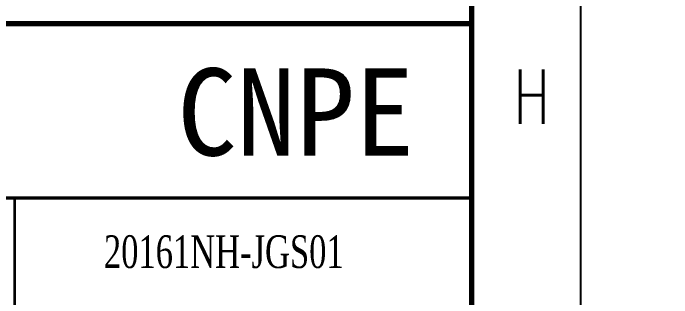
# Model space of a CAD drawing. Header units: inches. Extents: x 3186 to 109360, y -14990 to 740552.
# Drawn here: x 69228 to 72254, y 518909 to 520215 of the extents above; entities that cross this region are included whole.
import ezdxf

# ---------------------------------------------------------------- set-up
doc = ezdxf.new("R2010")
doc.units = ezdxf.units.IN
doc.header["$MEASUREMENT"] = 0
doc.layers.add('1', color=7, linetype='Continuous')
doc.layers.add('PUB_TEXT', color=7, linetype='Continuous')
doc.styles.add('HZ', font='txt_____.ttf', dxfattribs={"width": 0.7, "bigfont": 'HZTXT'})
doc.styles.get("Standard").update_dxf_attribs({"font": 'txt', "bigfont": 'gbcbig.shx'})
doc.styles.add('宋体', font='', dxfattribs={"width": 0.7})
doc.styles.get('宋体').set_extended_font_data('SimSun')
doc.dimstyles.new('Standard-yuanban', dxfattribs={"dimtxt": 800, "dimasz": 0.18, "dimexe": 0.18, "dimexo": 0.0625, "dimgap": 0.09, "dimtad": 0, "dimtih": 1, "dimtoh": 1, "dimdec": 4, "dimlfac": 0.02, "dimzin": 0, "dimdsep": 46, "dimtxsty": 'Standard', "dimcen": 0.09, "dimadec": 0, "dimazin": 0, "dimtfac": 1, "dimtdec": 4, "dimtofl": 0, "dimtmove": 0, "dimatfit": 3, "dimfxl": 1, "dimtolj": 1, "dimtzin": 0, "dimarcsym": 0})

# ---------------------------------------------------------------- blocks, each defined once
blk = doc.blocks.new('图签')
at = {"layer": '1', "color": 7, "const_width": 0.5}
for points in [[(-180, 0), (0, 0), (0, 131.762), (-180, 131.762)], [(-180, 58), (0, 58), (0, 0), (-180, 0)]]:
    blk.add_lwpolyline(points, close=True, dxfattribs=at)
at = {"layer": '1', "color": 7}
for points, const_width in [([(-180, 42), (0, 42)], 0.3), ([(-42, 42), (-42, 32)], 0.25)]:
    blk.add_lwpolyline(points, dxfattribs=dict(at, const_width=const_width))
at = {"linetype": 'Continuous', "insert": (-22.782, 37.062), "char_height": 3, "attachment_point": 5, "style": '宋体'}
blk.add_mtext_dynamic_manual_height_columns('{\\fTimes New Roman|b0|i0|c0|p18;20161NH-JGS01}', width=17.30878, gutter_width=1, heights=[-3.067], dxfattribs=at)
at = {"layer": 'PUB_TEXT', "color": 7, "style": '宋体'}
blk.add_text('CNPE', height=8, dxfattribs=at).set_placement((-27.046, 45.903))
blk = doc.blocks.new('*U114')
blk.add_blockref('图签', (0, 0))
blk = doc.blocks.new('*D55')
at = {"color": 0, "lineweight": -2, "transparency": 16777216}
for p, q in [((71834.5, 558816.9), (84591.2, 558816.9)), ((84591, 558816.7), (84591, 538192)), ((84591, 516767.1), (84591, 537391.8)), ((71834.5, 516766.9), (84591.2, 516766.9))]:
    blk.add_line(p, q, dxfattribs=at)
at = {"color": 0, "transparency": 16777216}
for points in [[(84590.9, 558816.7), (84591, 558816.7), (84591, 558816.9)], [(84590.9, 516767.1), (84591, 516767.1), (84591, 516766.9)]]:
    blk.add_solid(points, dxfattribs=at)
at = {"layer": 'Defpoints', "color": 0, "transparency": 16777216}
for p in [(71834.4, 558816.9), (84591, 558816.9), (71834.4, 516766.9)]:
    blk.add_point(p, dxfattribs=at)
at = {"color": 0, "transparency": 16777216, "insert": (84591, 537791.9), "char_height": 800, "attachment_point": 5}
blk.add_mtext('\\A1;841.0000', dxfattribs=at)

msp = doc.modelspace()

# ---------------------------------------------------------------- linework, layer by layer
at = {"color": 4, "flags": 128}
msp.add_lwpolyline([(71834.44132, 558816.91725), (71834.44132, 516766.91725)], dxfattribs=at)
msp.add_lwpolyline([(6184.44132, 558316.91725), (71330.44132, 558316.91725), (71330.44132, 517266.91725), (6184.44132, 517266.91725)], close=True)

# ---------------------------------------------------------------- block references
at = {"xscale": 50, "yscale": 50, "zscale": 50}
msp.add_blockref('*U114', (71334.44132, 517266.91725), dxfattribs=at)

# ---------------------------------------------------------------- texts
at = {"color": 0, "style": 'HZ', "width": 0.7}
msp.add_text('H', height=250, dxfattribs=at).set_placement((71527.16417, 519707.18292))

# ---------------------------------------------------------------- dimensions: what is measured, and where the dimension line sits
dim = msp.add_linear_dim(base=(84590.97563, 558816.91725), p1=(71834.44132, 516766.91725), p2=(71834.44132, 558816.91725), angle=90, dimstyle='Standard-yuanban')
dim.commit()
dim.dimension.update_dxf_attribs({"geometry": '*D55', "text_midpoint": (84590.97563, 537791.91725)})

doc.saveas('drawing.dxf')
